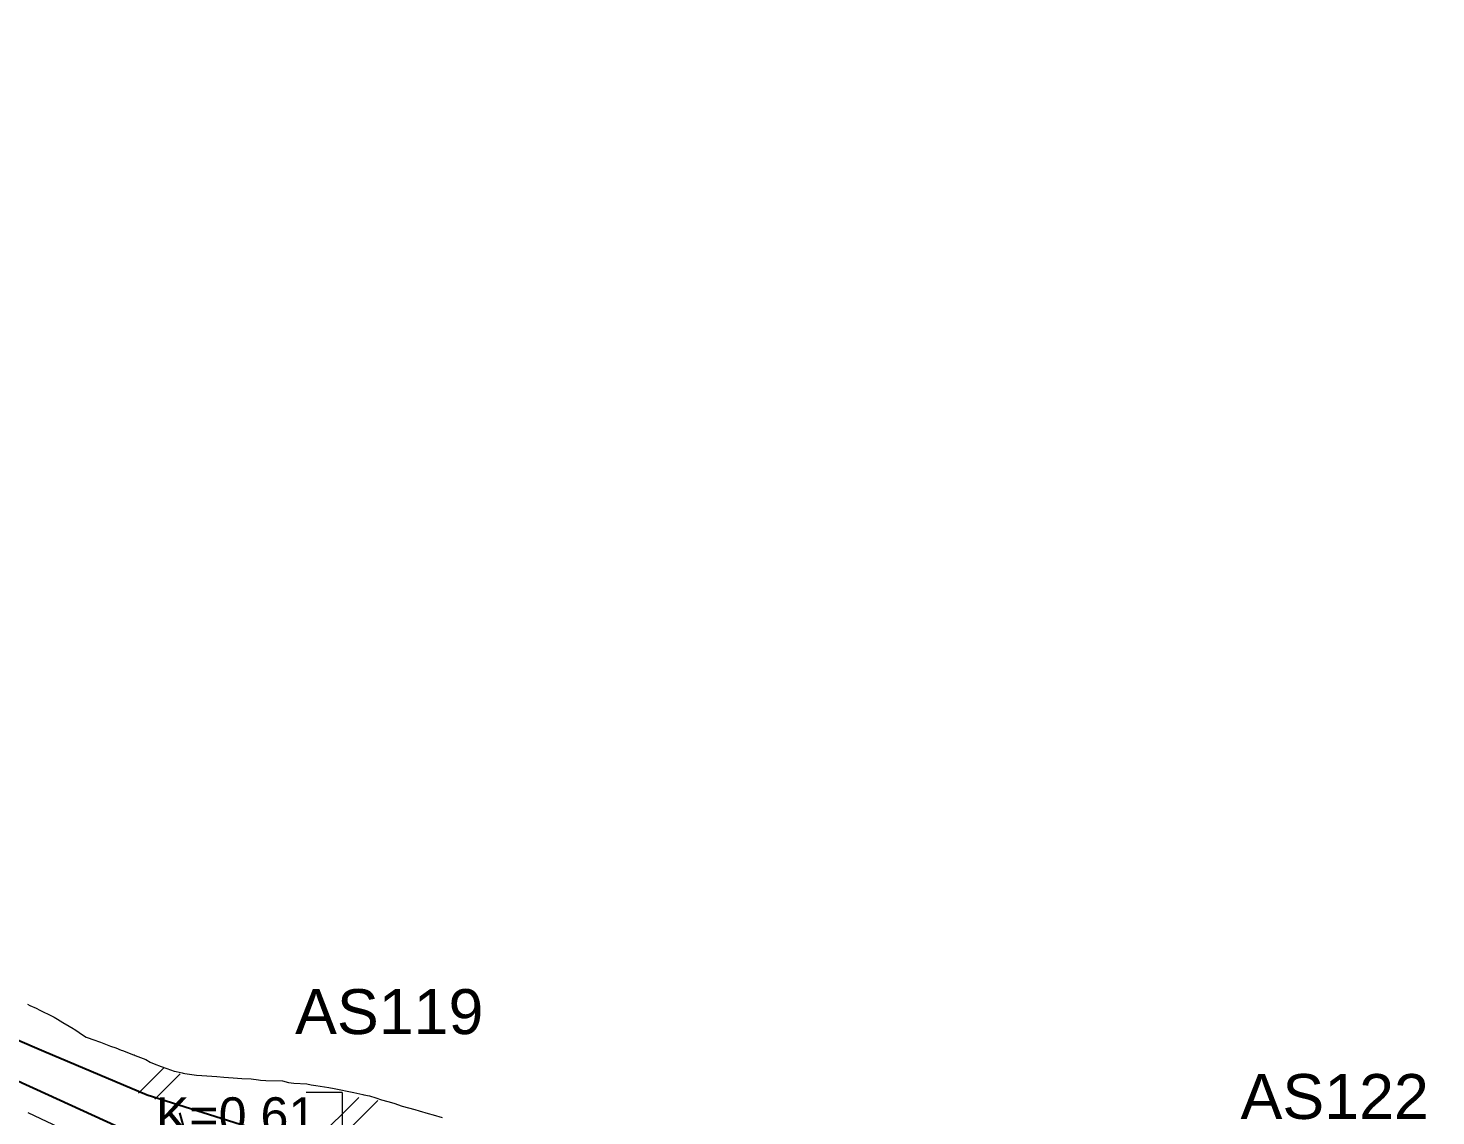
# Model space of a CAD drawing. Header units: inches. Extents: x 444671 to 463716, y 1783086 to 1794968.
# Drawn here: x 457575.4 to 457732.1, y 1789239.6 to 1789360.7 of the extents above; entities that cross this region are included whole.
import ezdxf

# ---------------------------------------------------------------- set-up
doc = ezdxf.new("R2010")
doc.units = ezdxf.units.IN
doc.header["$MEASUREMENT"] = 0
for name, pattern in [('CENTER', [2, 1.25, -0.25, 0.25, -0.25]), ('DASHED2', [9.525, 6.35, -3.175]), ('HIDDEN', [0.375, 0.25, -0.125]), ('NG', [1.8, 0.8, -0.1, 0, -0.1, 0.8])]:
    doc.linetypes.add(name, pattern=pattern)
for name, color, linetype, lineweight in [('dgay', 1, 'Continuous', 25), ('doi', 33, 'Continuous', 25), ('HOKHOAN', 250, 'DASHED2', 20), ('nuocngam', 5, 'Continuous', 20), ('Texdoi', 40, 'Continuous', 15), ('tham', 145, 'Continuous', 13), ('thoc', 252, 'Continuous', 13)]:
    doc.layers.add(name, color=color, linetype=linetype, lineweight=lineweight)
doc.layers.add('PEGC', color=3, linetype='Continuous')
doc.layers.add('Tam', color=1, linetype='CENTER')
doc.styles.add('25', font='', dxfattribs={"height": 5})
doc.styles.add('vn', font='')
doc.styles.get('25').set_extended_font_data('.VnArial')
doc.styles.get('vn').set_extended_font_data('.VnArial')
doc.linetypes.add('_lA1', pattern='A,2,-0.2,["x",Standard,S=0.1,R=0,X=-0.1,Y=-0.05],-0.1', length=2.3)
doc.linetypes.add('IA2', pattern='A,2,-0.2,["xx",Standard,S=0.1,R=0,X=-0.1,Y=-0.05],-0.18', length=2.38)

# ---------------------------------------------------------------- blocks, each defined once
blk = doc.blocks.new('A$C7D350064')
at = {"layer": 'doi', "linetype": '_lA1', "ltscale": 20, "flags": 128}
blk.add_lwpolyline([(-715.01, 248.67), (-714.5, 248.39), (-690.4, 233.69), (-672.65, 224.01), (-654.31, 214.03), (-641.25, 208.42), (-629.72, 203.57), (-617.27, 199.64), (-607.2, 197.96), (-591.83, 194.89), (-575.56, 192.17), (-554.31, 189.37), (-547.83, 188.64), (-526.93, 186.86), (-510.92, 186.64), (-494.69, 188.19), (-481.58, 191.3), (-464.27, 194.12), (-440.91, 200.93), (-415.06, 207.31), (-402.31, 212.77), (-386.44, 220.04), (-375.01, 224.18), (-354.02, 224.34), (-335.84, 217.82), (-304.72, 202.06), (-294.54, 196.14), (-281.06, 188.21), (-278.75, 187.12), (-266.45, 179.9), (-248.17, 168.36), (-227.14, 154.22), (-208.02, 141.23), (-177.83, 122.09)], dxfattribs=at)
at = {"layer": 'doi', "linetype": 'IA2', "ltscale": 20, "flags": 128}
blk.add_lwpolyline([(-715.01, 247), (-707.41, 242.72), (-698.26, 235.42), (-694.55, 231.72), (-691.5, 228.23), (-686.37, 227.8), (-680.92, 225.94), (-674.27, 222.68), (-672.41, 221.49), (-654.28, 209.73), (-642.42, 204.35), (-630.32, 198.83), (-624.16, 196.17), (-619.19, 193.78), (-614.38, 190.9), (-612.17, 192.71), (-607.05, 192.86), (-599.25, 191.81), (-576.76, 187.84), (-554.31, 184.81), (-540.31, 183.79), (-530.04, 181.68), (-521.23, 179.24), (-513.03, 175.32), (-506.91, 171.65), (-502.14, 173.61), (-496.43, 175.35)], dxfattribs=at)
at = {"layer": 'HOKHOAN'}
blk.add_lwpolyline([(-608.02, 203.81), (-608.02, 153.81)], dxfattribs=at)
at = {"layer": 'nuocngam', "linetype": 'NG', "ltscale": 20, "flags": 128}
blk.add_lwpolyline([(-917.83, 322.33), (-907.03, 319.78), (-860.33, 307.81), (-844.82, 301.18), (-827.72, 290.33), (-810.23, 279.85), (-774.02, 260.75), (-736.64, 243.52), (-703.21, 228.58), (-665.93, 212.33), (-638.88, 199.64), (-618.74, 192.17), (-602.68, 189.32), (-579.26, 185.88), (-550.34, 183.13), (-516.27, 178.75), (-488.26, 178.98), (-456.15, 183.97), (-429.65, 189.14), (-394.42, 194.31), (-364.57, 195.92), (-337.43, 193.65), (-302.11, 186.15), (-280.82, 178.11), (-226.85, 146.8), (-180.05, 123.21), (-172.47, 118.93), (-150.44, 106.98), (-132.04, 100.88), (-113.93, 95.65), (-95.77, 92.99), (-75.05, 90.16), (-53.76, 86.09), (-32.68, 81.67), (-13.73, 76.66), (7.95, 70.68), (25.73, 68.67), (46.51, 67.42), (63.54, 66.42), (71.99, 65.88)], dxfattribs=at)
at = {"layer": 'PEGC', "lineweight": 13}
blk.add_lwpolyline([(-643.07, 213.66), (-642.79, 213.5), (-642.1, 213.2), (-641.7, 213), (-641.3, 212.79), (-640.68, 212.5), (-640.09, 212.21), (-639.74, 212), (-639.11, 211.63), (-638.42, 211.2), (-637.98, 210.94), (-637.87, 210.87), (-637.67, 210.75), (-636.94, 210.26), (-636.54, 210), (-635.55, 209.64), (-635.15, 209.5), (-634.95, 209.43), (-633.83, 209), (-633.22, 208.78), (-632.62, 208.55), (-632.47, 208.5), (-631.25, 208.02), (-631.19, 208), (-631.07, 207.96), (-629.9, 207.5), (-629.41, 207.21), (-628.96, 207), (-628.18, 206.71), (-627.54, 206.5), (-627.14, 206.34), (-626.74, 206.2), (-626.5, 206.15), (-625.85, 206), (-625.72, 205.96), (-625.56, 205.93), (-624.23, 205.77), (-623.67, 205.73), (-621.98, 205.6), (-621.22, 205.53), (-621.2, 205.53), (-620.18, 205.45), (-619.21, 205.38), (-618.17, 205.33), (-617.36, 205.25), (-617.12, 205.2), (-616.53, 205.16), (-614.67, 205.13), (-614.02, 204.93), (-613.42, 204.87), (-611.96, 204.79), (-611.46, 204.68), (-610.96, 204.62), (-609.52, 204.38), (-608.9, 204.28), (-606.73, 203.82), (-605.73, 203.6), (-605.6, 203.58), (-605, 203.44), (-604.26, 203.24), (-603.65, 203.02), (-602.93, 202.82), (-602.28, 202.64), (-601.36, 202.29), (-599.95, 201.93), (-599.45, 201.77), (-598.46, 201.5), (-597.88, 201.32), (-596.9, 201.04)], dxfattribs=at)
at = {"layer": 'tham'}
blk.add_lwpolyline([(-608.02, 203.81), (-612.02, 203.81)], dxfattribs=at)
at = {"layer": 'thoc'}
for p, q in [((-627.89, 206.56), (-630.69, 203.76)), ((-626.07, 205.91), (-628.89, 203.09)), ((-606.18, 203.26), (-611.06, 198.39)), ((-604.06, 202.92), (-608.95, 198.03))]:
    blk.add_line(p, q, dxfattribs=at)
at = {"layer": 'HOKHOAN', "style": 'vn'}
for s, p in [('AS119', (-613.27, 210.33)), ('AS122', (-508, 200.88))]:
    blk.add_text(s, height=5, dxfattribs=at).set_placement(p)
at = {"layer": 'tham', "insert": (-628.77, 203.29), "char_height": 4, "width": 25, "attachment_point": 1, "style": '25'}
blk.add_mtext('K=0.61', dxfattribs=at)
blk = doc.blocks.new('Ranh gioi DC va dut gay TKKT')
at = {"layer": 'dgay', "color": 250, "linetype": 'HIDDEN', "ltscale": 12}
blk.add_lwpolyline([(-634.26, 134.56), (-575.96, -67)], dxfattribs=at)

msp = doc.modelspace()

# ---------------------------------------------------------------- block references
at = {"layer": 'Tam'}
msp.add_blockref('A$C7D350064', (458218.363, 1789038.3548), dxfattribs=at)
at = {"layer": 'Texdoi'}
msp.add_blockref('Ranh gioi DC va dut gay TKKT', (458226.4703, 1789105.3548), dxfattribs=at)

doc.saveas('drawing.dxf')
